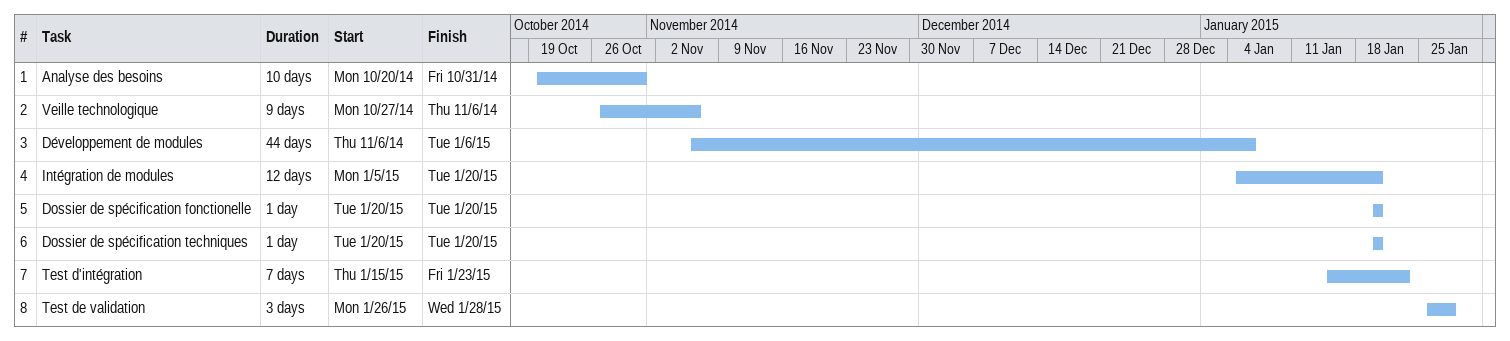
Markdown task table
| ID | Task | Duration | Start | Finish |
|---|---|---|---|---|
| 1 | Analyse des besoins | 10d | 2014-10-20 | 2014-10-31 |
| 2 | Veille technologique | 9d | 2014-10-27 | 2014-11-06 |
| 3 | Développement de modules | 44d | 2014-11-06 | 2015-01-06 |
| 4 | Intégration de modules | 12d | 2015-01-05 | 2015-01-20 |
| 5 | Dossier de spécification fonctionelle | 1d | 2015-01-20 | 2015-01-20 |
| 6 | Dossier de spécification techniques | 1d | 2015-01-20 | 2015-01-20 |
| 7 | Test d'intégration | 7d | 2015-01-15 | 2015-01-23 |
| 8 | Test de validation | 3d | 2015-01-26 | 2015-01-28 |
